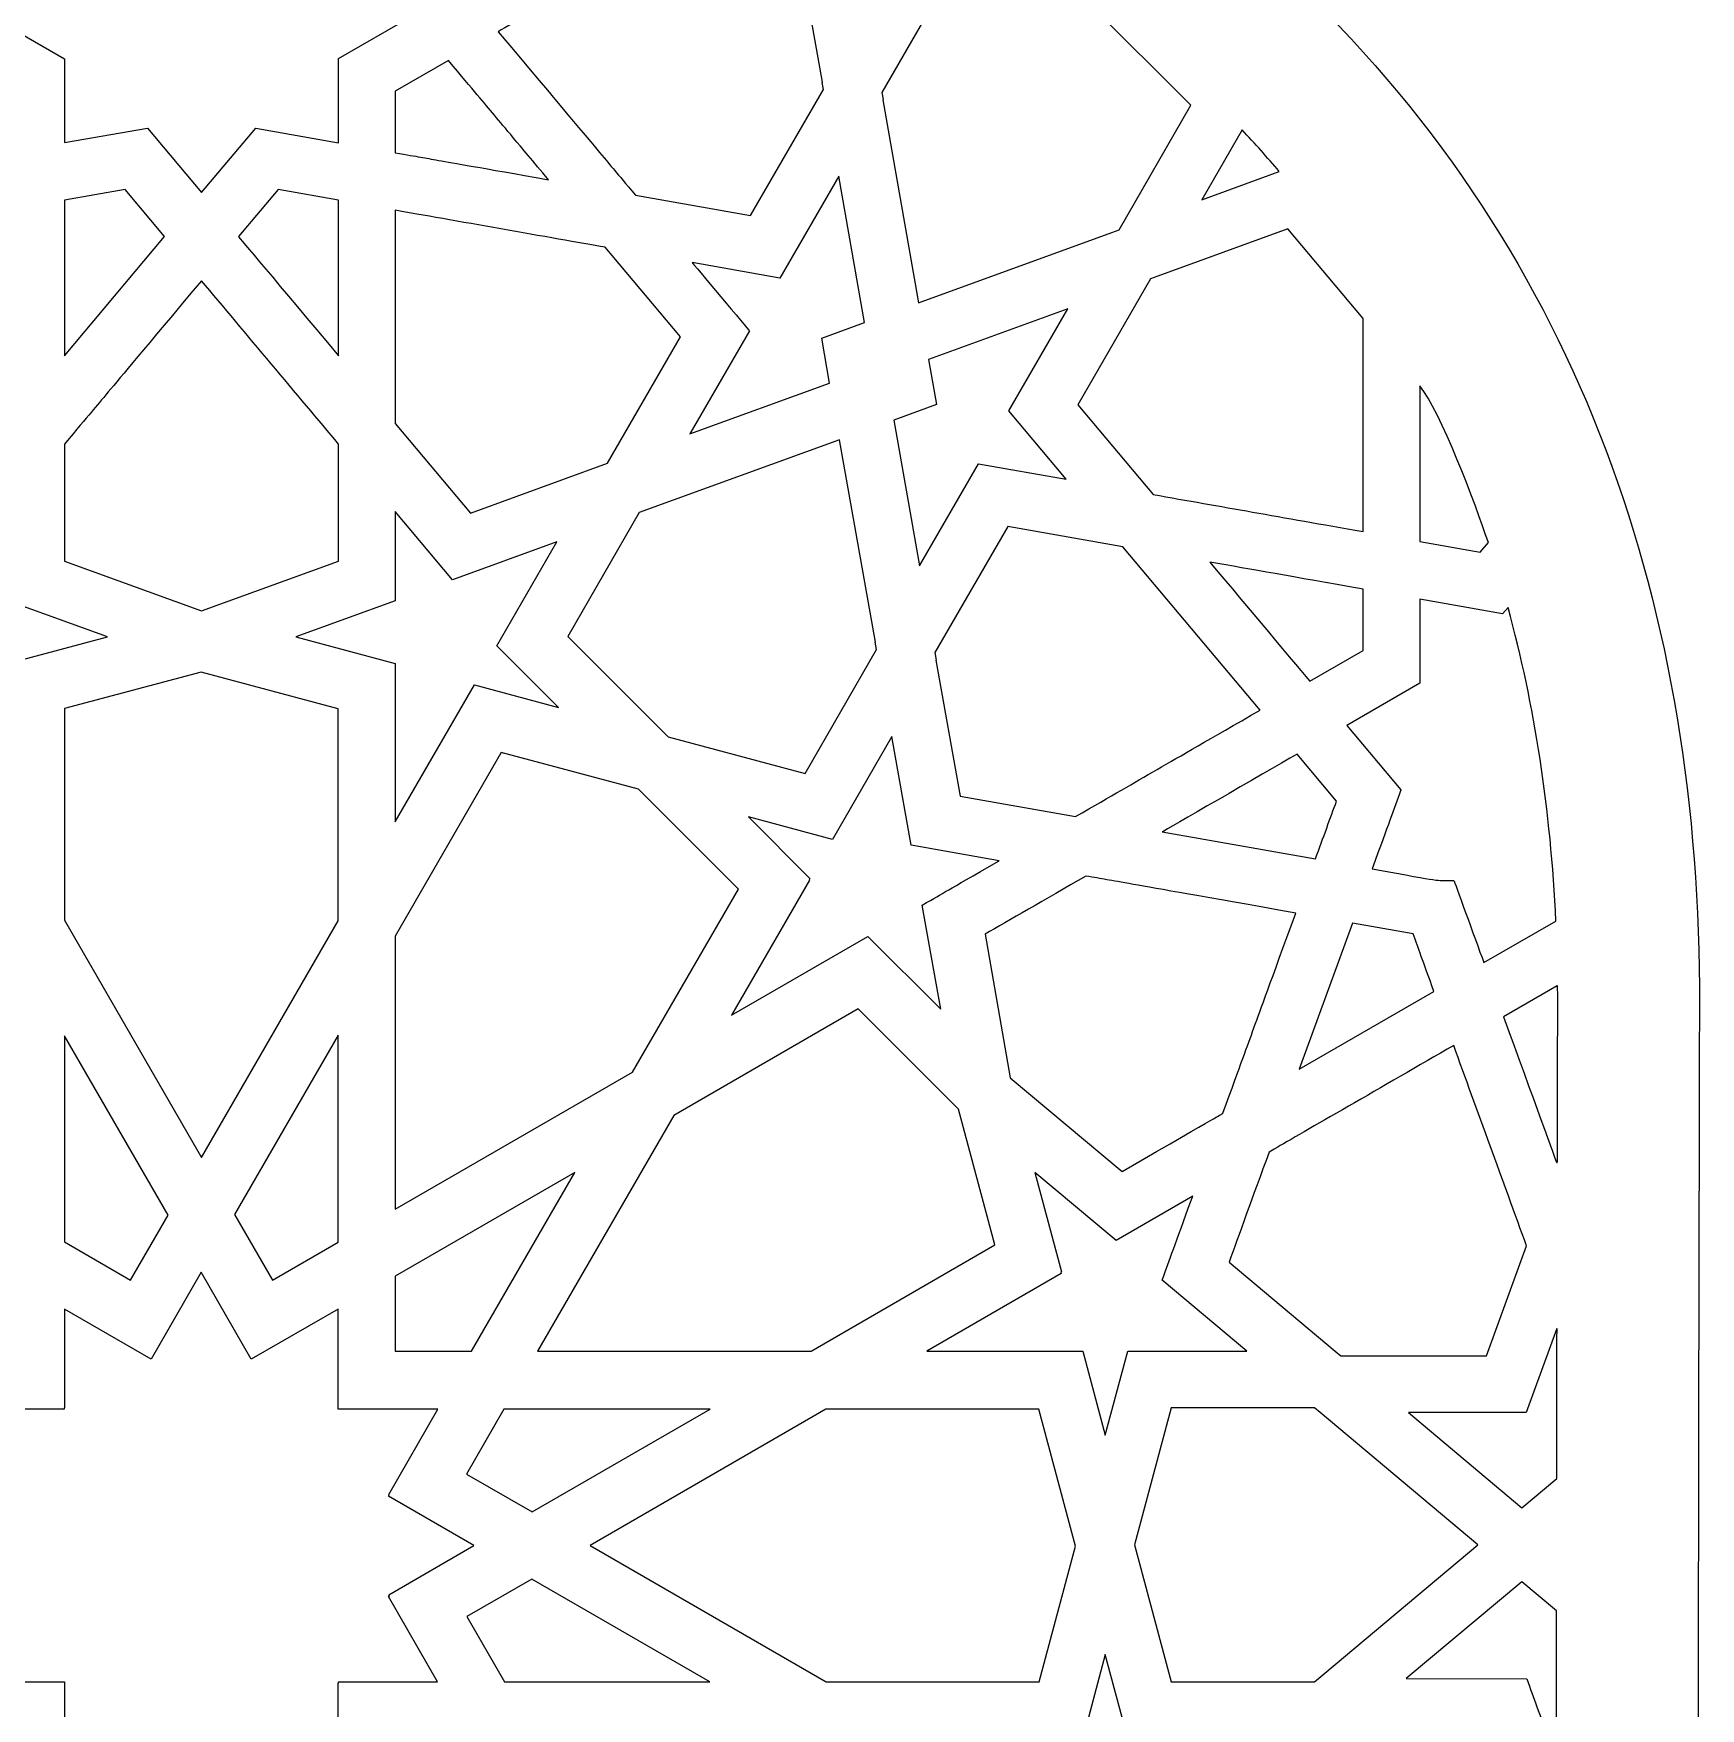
# Model space of a CAD drawing. Header units: millimetres. Extents: x -54 to 55, y -100 to 100.
# Drawn here: x -6 to 54.5, y 2.1 to 63 of the extents above; entities that cross this region are included whole.
import ezdxf

# ---------------------------------------------------------------- set-up
doc = ezdxf.new("R2010")
doc.units = ezdxf.units.MM
doc.header["$MEASUREMENT"] = 0
doc.layers.add('layer 1', color=7, linetype='Continuous')

msp = doc.modelspace()

# ---------------------------------------------------------------- linework, layer by layer
at = {"layer": 'layer 1', "color": 250}
for points, knots in [([(39.9831, 64.6702), (27.191, 76.9987), (13.4683, 88.3603), (0.1199, 100.1639), (0.1199, 100.1639), (-19.8368, 81.9923), (-25.8334, 78.3498), (-37.6556, 67.14), (-37.6556, 67.14), (-48.7211, 56.6473), (-54.3959, 43.5991), (-54.3272, 28.0159), (-54.3272, 28.0159), (-54.1452, -13.2052), (-54.2629, -52.2312), (-54.2629, -99.8361), (-54.2629, -99.8361), (-17.7913, -99.8361), (18.1751, -99.8361), (54.4463, -99.8361), (54.4463, -99.8361), (54.4463, -53.0892), (54.3733, -13.608), (54.484, 27.6902), (54.484, 27.6902), (54.5221, 42.0169), (50.2098, 54.8146), (39.9831, 64.6702)], [0, 0, 0, 0, 0.125, 0.125, 0.125, 0.125, 0.25, 0.25, 0.25, 0.25, 0.375, 0.375, 0.375, 0.375, 0.5, 0.5, 0.5, 0.5, 0.625, 0.625, 0.625, 0.625, 0.75, 0.75, 0.75, 0.75, 1, 1, 1, 1]), ([(0.055, 70.691), (0.055, 70.691), (2.7185, 72.2277), (2.7185, 72.2277), (2.7185, 72.2277), (3.956, 68.8224), (3.2272, 70.8226), (3.805, 69.2365), (3.805, 69.2365), (4.6175, 69.2365), (4.0298, 69.3085), (6.7772, 68.8245), (6.7772, 68.8245), (6.2117, 67.273), (5.9425, 66.5318), (5.7309, 65.9493), (5.7309, 65.9493), (5.7309, 65.9493), (7.6944, 63.6083), (7.6944, 63.6083), (7.6944, 63.6083), (7.6944, 63.6083), (7.6944, 63.608), (7.6944, 63.608), (7.6944, 63.608), (7.6944, 63.608), (5.0482, 62.0787), (5.0482, 62.0787), (5.0482, 62.0787), (5.0482, 61.7996), (5.0482, 59.5838), (5.0482, 59.019), (5.0482, 59.019), (5.0482, 59.019), (2.0376, 59.5524), (2.0376, 59.5524), (2.0376, 59.5524), (2.0376, 59.5524), (0.0688, 57.2079), (0.0688, 57.2079), (0.0688, 57.2079), (0.0688, 57.2079), (-1.8955, 59.5517), (-1.8955, 59.5517), (-1.8955, 59.5517), (-1.8955, 59.5517), (-4.9072, 59.0208), (-4.9072, 59.0208), (-4.9072, 59.0208), (-4.9072, 59.0208), (-4.9072, 62.0607), (-4.9072, 62.0607), (-4.9072, 62.0607), (-4.9072, 62.0607), (-7.5653, 63.596), (-7.5653, 63.596), (-7.5653, 63.596), (-7.1265, 64.1198), (-5.9944, 65.4703), (-5.5926, 65.9497), (-5.5926, 65.9497), (-5.5926, 65.9497), (-6.6372, 68.8238), (-6.6372, 68.8238), (-6.6372, 68.8238), (-5.1453, 69.0862), (-4.7107, 69.1632), (-3.6227, 69.3561), (-3.6227, 69.3561), (-3.6227, 69.3561), (-2.5834, 72.2143), (-2.5834, 72.2143), (-2.5834, 72.2143), (-1.0636, 71.3363), (-0.8922, 71.2378), (0.055, 70.691)], [0, 0, 0, 0, 0.05, 0.05, 0.05, 0.05, 0.1, 0.1, 0.1, 0.1, 0.15, 0.15, 0.15, 0.15, 0.2, 0.2, 0.2, 0.2, 0.25, 0.25, 0.25, 0.25, 0.3, 0.3, 0.3, 0.3, 0.35, 0.35, 0.35, 0.35, 0.4, 0.4, 0.4, 0.4, 0.45, 0.45, 0.45, 0.45, 0.5, 0.5, 0.5, 0.5, 0.55, 0.55, 0.55, 0.55, 0.6, 0.6, 0.6, 0.6, 0.65, 0.65, 0.65, 0.65, 0.7, 0.7, 0.7, 0.7, 0.75, 0.75, 0.75, 0.75, 0.8, 0.8, 0.8, 0.8, 0.85, 0.85, 0.85, 0.85, 0.9, 0.9, 0.9, 0.9, 1, 1, 1, 1]), ([(22.6592, 60.9526), (22.6592, 60.9526), (20.0166, 56.3792), (20.0166, 56.3792), (20.0166, 56.3792), (20.0166, 56.3792), (15.8291, 57.1161), (15.8291, 57.1161), (15.8291, 57.1161), (14.3496, 58.8793), (15.4982, 57.5106), (10.8493, 63.0513), (10.8493, 63.0513), (11.8974, 63.6563), (16.5047, 66.3148), (17.5542, 66.9223), (17.5542, 66.9223), (17.5542, 66.9223), (21.7463, 66.1832), (21.7463, 66.1832), (21.7463, 66.1832), (21.7463, 66.1832), (22.6233, 61.2175), (22.6233, 61.2175), (22.6233, 61.2175), (22.6233, 61.2175), (22.6152, 61.2031), (22.6152, 61.2031), (22.6152, 61.2031), (22.6152, 61.2031), (22.6592, 60.9526), (22.6592, 60.9526)], [0, 0, 0, 0, 0.1111111, 0.1111111, 0.1111111, 0.1111111, 0.2222222, 0.2222222, 0.2222222, 0.2222222, 0.3333333, 0.3333333, 0.3333333, 0.3333333, 0.4444444, 0.4444444, 0.4444444, 0.4444444, 0.5555556, 0.5555556, 0.5555556, 0.5555556, 0.6666667, 0.6666667, 0.6666667, 0.6666667, 0.7777778, 0.7777778, 0.7777778, 0.7777778, 1, 1, 1, 1]), ([(32.3525, 64.0242), (32.3525, 64.0242), (32.3673, 64.0204), (32.3673, 64.0204), (32.3673, 64.0204), (32.3673, 64.0204), (36.0112, 60.3776), (36.0112, 60.3776), (36.0112, 60.3776), (36.0112, 60.3776), (33.3996, 55.8539), (33.3996, 55.8539), (33.3996, 55.8539), (33.3996, 55.8539), (33.1424, 55.7604), (33.1424, 55.7604), (33.1424, 55.7604), (33.1424, 55.7604), (33.1371, 55.7512), (33.1371, 55.7512), (33.1371, 55.7512), (33.1371, 55.7512), (26.1172, 53.1954), (26.1172, 53.1954), (26.1172, 53.1954), (26.1172, 53.1954), (24.8168, 60.5716), (24.8168, 60.5716), (24.8168, 60.5716), (24.8168, 60.5716), (24.8257, 60.5864), (24.8257, 60.5864), (24.8257, 60.5864), (24.8257, 60.5864), (24.7812, 60.8372), (24.7812, 60.8372), (24.7812, 60.8372), (24.7812, 60.8372), (27.3896, 65.3553), (27.3896, 65.3553), (27.3896, 65.3553), (27.3896, 65.3553), (32.3522, 64.0249), (32.3522, 64.0249), (32.3522, 64.0249), (32.3522, 64.0249), (32.3525, 64.0242), (32.3525, 64.0242)], [0, 0, 0, 0, 0.0769231, 0.0769231, 0.0769231, 0.0769231, 0.1538462, 0.1538462, 0.1538462, 0.1538462, 0.2307692, 0.2307692, 0.2307692, 0.2307692, 0.3076923, 0.3076923, 0.3076923, 0.3076923, 0.3846154, 0.3846154, 0.3846154, 0.3846154, 0.4615385, 0.4615385, 0.4615385, 0.4615385, 0.5384615, 0.5384615, 0.5384615, 0.5384615, 0.6153846, 0.6153846, 0.6153846, 0.6153846, 0.6923077, 0.6923077, 0.6923077, 0.6923077, 0.7692308, 0.7692308, 0.7692308, 0.7692308, 0.8461538, 0.8461538, 0.8461538, 0.8461538, 1, 1, 1, 1]), ([(7.107, 58.6553), (7.107, 58.6553), (7.107, 60.8902), (7.107, 60.8902), (7.107, 60.8902), (7.107, 60.8902), (9.0385, 62.006), (9.0385, 62.006), (9.0385, 62.006), (10.9382, 59.7419), (10.3847, 60.4016), (12.6735, 57.6735), (12.6735, 57.6735), (7.6683, 58.5558), (8.8836, 58.3417), (7.107, 58.6553)], [0, 0, 0, 0, 0.2, 0.2, 0.2, 0.2, 0.4, 0.4, 0.4, 0.4, 0.6, 0.6, 0.6, 0.6, 1, 1, 1, 1]), ([(39.2218, 57.9709), (39.2218, 57.9709), (36.4088, 56.9479), (36.4088, 56.9479), (36.4088, 56.9479), (36.4088, 56.9479), (37.8717, 59.4819), (37.8717, 59.4819), (37.8717, 59.4819), (38.336, 58.988), (38.7851, 58.4839), (39.2218, 57.9709)], [0, 0, 0, 0, 0.25, 0.25, 0.25, 0.25, 0.5, 0.5, 0.5, 0.5, 1, 1, 1, 1]), ([(-1.2764, 55.6052), (-1.2764, 55.6052), (-4.9072, 51.2756), (-4.9072, 51.2756), (-4.9072, 51.2756), (-4.9072, 51.2756), (-4.9072, 56.9299), (-4.9072, 56.9299), (-4.9072, 56.9299), (-4.9072, 56.9299), (-2.7094, 57.3172), (-2.7094, 57.3172), (-2.7094, 57.3172), (-2.7094, 57.3172), (-1.2764, 55.6066), (-1.2764, 55.6066), (-1.2764, 55.6066), (-1.2764, 55.6066), (-1.2767, 55.6056), (-1.2767, 55.6056), (-1.2767, 55.6056), (-1.2767, 55.6056), (-1.2764, 55.6052), (-1.2764, 55.6052)], [0, 0, 0, 0, 0.1428571, 0.1428571, 0.1428571, 0.1428571, 0.2857143, 0.2857143, 0.2857143, 0.2857143, 0.4285714, 0.4285714, 0.4285714, 0.4285714, 0.5714286, 0.5714286, 0.5714286, 0.5714286, 0.7142857, 0.7142857, 0.7142857, 0.7142857, 1, 1, 1, 1]), ([(5.0482, 51.2734), (2.8448, 53.9016), (1.4125, 55.6063), (1.4125, 55.6063), (1.4125, 55.6063), (1.4125, 55.6063), (2.8494, 57.3172), (2.8494, 57.3172), (2.8494, 57.3172), (2.8494, 57.3172), (5.0482, 56.9274), (5.0482, 56.9274), (5.0482, 56.9274), (5.0482, 56.9274), (5.0482, 51.2734), (5.0482, 51.2734)], [0, 0, 0, 0, 0.2, 0.2, 0.2, 0.2, 0.4, 0.4, 0.4, 0.4, 0.6, 0.6, 0.6, 0.6, 1, 1, 1, 1]), ([(22.5982, 51.9151), (22.5982, 51.9151), (22.8857, 50.2871), (22.8857, 50.2871), (22.8857, 50.2871), (22.8857, 50.2871), (17.8117, 48.441), (17.8117, 48.441), (17.8117, 48.441), (17.8117, 48.441), (19.9693, 52.1818), (19.9693, 52.1818), (19.9693, 52.1818), (19.963, 52.1893), (17.8932, 54.6559), (17.8872, 54.6633), (17.8872, 54.6633), (17.8872, 54.6633), (21.0785, 54.102), (21.0785, 54.102), (21.0785, 54.102), (21.0785, 54.102), (23.2149, 57.7991), (23.2149, 57.7991), (23.2149, 57.7991), (23.2149, 57.7991), (24.1522, 52.4806), (24.1522, 52.4806), (24.1522, 52.4806), (24.1522, 52.4806), (22.5982, 51.9151), (22.5982, 51.9151)], [0, 0, 0, 0, 0.1111111, 0.1111111, 0.1111111, 0.1111111, 0.2222222, 0.2222222, 0.2222222, 0.2222222, 0.3333333, 0.3333333, 0.3333333, 0.3333333, 0.4444444, 0.4444444, 0.4444444, 0.4444444, 0.5555556, 0.5555556, 0.5555556, 0.5555556, 0.6666667, 0.6666667, 0.6666667, 0.6666667, 0.7777778, 0.7777778, 0.7777778, 0.7777778, 1, 1, 1, 1]), ([(14.7334, 55.2182), (14.7334, 55.2182), (17.4657, 51.9621), (17.4657, 51.9621), (17.4657, 51.9621), (17.4657, 51.9621), (14.8188, 47.3728), (14.8188, 47.3728), (14.8188, 47.3728), (14.8188, 47.3728), (9.839, 45.562), (9.839, 45.562), (9.839, 45.562), (9.839, 45.562), (7.107, 48.8178), (7.107, 48.8178), (7.107, 48.8178), (7.107, 49.789), (7.107, 55.5981), (7.107, 56.564), (7.107, 56.564), (8.9729, 56.2353), (12.9222, 55.5392), (14.7334, 55.2182)], [0, 0, 0, 0, 0.1428571, 0.1428571, 0.1428571, 0.1428571, 0.2857143, 0.2857143, 0.2857143, 0.2857143, 0.4285714, 0.4285714, 0.4285714, 0.4285714, 0.5714286, 0.5714286, 0.5714286, 0.5714286, 0.7142857, 0.7142857, 0.7142857, 0.7142857, 1, 1, 1, 1]), ([(42.2631, 52.6366), (42.2631, 51.6668), (42.2631, 45.8597), (42.2631, 44.8903), (42.2631, 44.8903), (39.219, 45.4272), (37.1538, 45.7902), (34.6368, 46.2361), (34.6368, 46.2361), (34.6368, 46.2361), (31.9045, 49.4923), (31.9045, 49.4923), (31.9045, 49.4923), (31.9045, 49.4923), (34.5461, 54.0731), (34.5461, 54.0731), (34.5461, 54.0731), (34.5461, 54.0731), (34.8029, 54.1666), (34.8029, 54.1666), (34.8029, 54.1666), (34.8029, 54.1666), (34.8079, 54.175), (34.8079, 54.175), (34.8079, 54.175), (34.8079, 54.175), (39.5312, 55.8924), (39.5312, 55.8924), (39.5312, 55.8924), (39.5312, 55.8924), (42.2631, 52.6366), (42.2631, 52.6366)], [0, 0, 0, 0, 0.1111111, 0.1111111, 0.1111111, 0.1111111, 0.2222222, 0.2222222, 0.2222222, 0.2222222, 0.3333333, 0.3333333, 0.3333333, 0.3333333, 0.4444444, 0.4444444, 0.4444444, 0.4444444, 0.5555556, 0.5555556, 0.5555556, 0.5555556, 0.6666667, 0.6666667, 0.6666667, 0.6666667, 0.7777778, 0.7777778, 0.7777778, 0.7777778, 1, 1, 1, 1]), ([(0.0688, 54.0046), (1.6259, 52.1508), (3.6114, 49.7822), (5.0482, 48.0688), (5.0482, 48.0688), (5.0482, 47.7203), (5.0482, 44.5929), (5.0482, 43.8178), (5.0482, 43.8178), (5.0482, 43.8178), (0.0705, 42.0053), (0.0705, 42.0053), (0.0705, 42.0053), (0.0705, 42.0053), (-4.9072, 43.8178), (-4.9072, 43.8178), (-4.9072, 43.8178), (-4.9072, 44.1904), (-4.9072, 47.2909), (-4.9072, 48.0713), (-4.9072, 48.0713), (-3.0523, 50.2832), (-4.1818, 48.9359), (0.0688, 54.0046)], [0, 0, 0, 0, 0.1428571, 0.1428571, 0.1428571, 0.1428571, 0.2857143, 0.2857143, 0.2857143, 0.2857143, 0.4285714, 0.4285714, 0.4285714, 0.4285714, 0.5714286, 0.5714286, 0.5714286, 0.5714286, 0.7142857, 0.7142857, 0.7142857, 0.7142857, 1, 1, 1, 1]), ([(26.4802, 51.1366), (26.4802, 51.1366), (31.538, 52.9777), (31.538, 52.9777), (31.538, 52.9777), (31.538, 52.9777), (29.4008, 49.2725), (29.4008, 49.2725), (29.4008, 49.2725), (29.4008, 49.2725), (31.4829, 46.791), (31.4829, 46.791), (31.4829, 46.791), (31.4829, 46.791), (28.2917, 47.3527), (28.2917, 47.3527), (28.2917, 47.3527), (28.2917, 47.3527), (26.1489, 43.6443), (26.1489, 43.6443), (26.1489, 43.6443), (26.1489, 43.6443), (25.2137, 48.943), (25.2137, 48.943), (25.2137, 48.943), (25.2137, 48.943), (26.7677, 49.5081), (26.7677, 49.5081), (26.7677, 49.5081), (26.7677, 49.5081), (26.4802, 51.1366), (26.4802, 51.1366)], [0, 0, 0, 0, 0.1111111, 0.1111111, 0.1111111, 0.1111111, 0.2222222, 0.2222222, 0.2222222, 0.2222222, 0.3333333, 0.3333333, 0.3333333, 0.3333333, 0.4444444, 0.4444444, 0.4444444, 0.4444444, 0.5555556, 0.5555556, 0.5555556, 0.5555556, 0.6666667, 0.6666667, 0.6666667, 0.6666667, 0.7777778, 0.7777778, 0.7777778, 0.7777778, 1, 1, 1, 1]), ([(46.8154, 44.4881), (46.8154, 44.4881), (46.5208, 44.1375), (46.5208, 44.1375), (46.5208, 44.1375), (46.5208, 44.1375), (44.3219, 44.5269), (44.3219, 44.5269), (44.3219, 44.5269), (44.3219, 44.5269), (44.3219, 50.1805), (44.3219, 50.1805), (44.3219, 50.1805), (45.0769, 49.2813), (46.3437, 45.8985), (46.8154, 44.4881)], [0, 0, 0, 0, 0.2, 0.2, 0.2, 0.2, 0.4, 0.4, 0.4, 0.4, 0.6, 0.6, 0.6, 0.6, 1, 1, 1, 1]), ([(24.5921, 40.5991), (24.5921, 40.5991), (21.9943, 36.0994), (21.9943, 36.0994), (21.9943, 36.0994), (21.9943, 36.0994), (17.0183, 37.4336), (17.0183, 37.4336), (17.0183, 37.4336), (17.0183, 37.4336), (17.018, 37.434), (17.018, 37.434), (17.018, 37.434), (17.018, 37.434), (17.0169, 37.4343), (17.0169, 37.4343), (17.0169, 37.4343), (17.0169, 37.4343), (13.3731, 41.0771), (13.3731, 41.0771), (13.3731, 41.0771), (13.3731, 41.0771), (15.9727, 45.581), (15.9727, 45.581), (15.9727, 45.581), (15.9727, 45.581), (23.2491, 48.2283), (23.2491, 48.2283), (23.2491, 48.2283), (23.2491, 48.2283), (24.547, 40.8725), (24.547, 40.8725), (24.547, 40.8725), (24.547, 40.8725), (24.5445, 40.8683), (24.5445, 40.8683), (24.5445, 40.8683), (24.5445, 40.8683), (24.5921, 40.5991), (24.5921, 40.5991)], [0, 0, 0, 0, 0.0909091, 0.0909091, 0.0909091, 0.0909091, 0.1818182, 0.1818182, 0.1818182, 0.1818182, 0.2727273, 0.2727273, 0.2727273, 0.2727273, 0.3636364, 0.3636364, 0.3636364, 0.3636364, 0.4545455, 0.4545455, 0.4545455, 0.4545455, 0.5454545, 0.5454545, 0.5454545, 0.5454545, 0.6363636, 0.6363636, 0.6363636, 0.6363636, 0.7272727, 0.7272727, 0.7272727, 0.7272727, 0.8181818, 0.8181818, 0.8181818, 0.8181818, 1, 1, 1, 1]), ([(-12.8559, 44.5185), (-12.8559, 44.5185), (-9.0498, 43.1345), (-9.0498, 43.1345), (-9.0498, 43.1345), (-9.0498, 43.1345), (-6.9663, 45.6174), (-6.9663, 45.6174), (-6.9663, 45.6174), (-6.9663, 45.2117), (-6.9663, 42.7824), (-6.9663, 42.3767), (-6.9663, 42.3767), (-6.9663, 42.3767), (-3.3504, 41.0598), (-3.3504, 41.0598), (-3.3504, 41.0598), (-3.3504, 41.0598), (-6.9681, 40.0911), (-6.9681, 40.0911), (-6.9681, 40.0911), (-6.9681, 40.0911), (-6.9681, 40.0361), (-6.9681, 40.0361), (-6.9681, 40.0361), (-6.9681, 40.0361), (-6.9818, 40.0322), (-6.9818, 40.0322), (-6.9818, 40.0322), (-6.9818, 40.0322), (-6.9818, 34.3666), (-6.9818, 34.3666), (-6.9818, 34.3666), (-6.9818, 34.3666), (-9.8422, 39.3213), (-9.8422, 39.3213), (-9.8422, 39.3213), (-9.8422, 39.3213), (-9.8429, 39.3213), (-9.8429, 39.3213), (-9.8429, 39.3213), (-9.8429, 39.3213), (-9.8429, 39.3213), (-9.8429, 39.3213), (-9.8429, 39.3213), (-9.8429, 39.3213), (-12.9233, 38.4951), (-12.9233, 38.4951), (-12.9233, 38.4951), (-12.9233, 38.4951), (-10.6758, 40.7423), (-10.6758, 40.7423), (-10.6758, 40.7423), (-10.6758, 40.7423), (-12.8559, 44.5185), (-12.8559, 44.5185)], [0, 0, 0, 0, 0.0666667, 0.0666667, 0.0666667, 0.0666667, 0.1333333, 0.1333333, 0.1333333, 0.1333333, 0.2, 0.2, 0.2, 0.2, 0.2666667, 0.2666667, 0.2666667, 0.2666667, 0.3333333, 0.3333333, 0.3333333, 0.3333333, 0.4, 0.4, 0.4, 0.4, 0.4666667, 0.4666667, 0.4666667, 0.4666667, 0.5333333, 0.5333333, 0.5333333, 0.5333333, 0.6, 0.6, 0.6, 0.6, 0.6666667, 0.6666667, 0.6666667, 0.6666667, 0.7333333, 0.7333333, 0.7333333, 0.7333333, 0.8, 0.8, 0.8, 0.8, 0.8666667, 0.8666667, 0.8666667, 0.8666667, 1, 1, 1, 1]), ([(9.1881, 43.1345), (9.1881, 43.1345), (12.9787, 44.5128), (12.9787, 44.5128), (12.9787, 44.5128), (12.9787, 44.5128), (10.7996, 40.7384), (10.7996, 40.7384), (10.7996, 40.7384), (10.7996, 40.7384), (13.0369, 38.5018), (13.0369, 38.5018), (13.0369, 38.5018), (13.0369, 38.5018), (9.9811, 39.3213), (9.9811, 39.3213), (9.9811, 39.3213), (9.9811, 39.3213), (9.9804, 39.3213), (9.9804, 39.3213), (9.9804, 39.3213), (9.9804, 39.3213), (7.106, 34.3426), (7.106, 34.3426), (7.106, 34.3426), (7.106, 34.3426), (7.106, 40.0911), (7.106, 40.0911), (7.106, 40.0911), (7.106, 40.0911), (3.49, 41.0595), (3.49, 41.0595), (3.49, 41.0595), (3.49, 41.0595), (7.107, 42.3767), (7.107, 42.3767), (7.107, 42.3767), (7.107, 42.78), (7.107, 45.2085), (7.107, 45.6145), (7.107, 45.6145), (7.107, 45.6145), (9.1881, 43.1345), (9.1881, 43.1345)], [0, 0, 0, 0, 0.0833333, 0.0833333, 0.0833333, 0.0833333, 0.1666667, 0.1666667, 0.1666667, 0.1666667, 0.25, 0.25, 0.25, 0.25, 0.3333333, 0.3333333, 0.3333333, 0.3333333, 0.4166667, 0.4166667, 0.4166667, 0.4166667, 0.5, 0.5, 0.5, 0.5, 0.5833333, 0.5833333, 0.5833333, 0.5833333, 0.6666667, 0.6666667, 0.6666667, 0.6666667, 0.75, 0.75, 0.75, 0.75, 0.8333333, 0.8333333, 0.8333333, 0.8333333, 1, 1, 1, 1]), ([(26.7049, 40.4915), (26.7049, 40.4915), (29.3539, 45.0751), (29.3539, 45.0751), (29.3539, 45.0751), (29.3539, 45.0751), (33.541, 44.3385), (33.541, 44.3385), (33.541, 44.3385), (33.541, 44.3385), (38.5208, 38.403), (38.5208, 38.403), (38.5208, 38.403), (34.7539, 36.2289), (34.5457, 36.1096), (31.8159, 34.5324), (31.8159, 34.5324), (31.8159, 34.5324), (27.6239, 35.2711), (27.6239, 35.2711), (27.6239, 35.2711), (27.6239, 35.2711), (26.7501, 40.2188), (26.7501, 40.2188), (26.7501, 40.2188), (26.7501, 40.2188), (26.7525, 40.2227), (26.7525, 40.2227), (26.7525, 40.2227), (26.7525, 40.2227), (26.7049, 40.4915), (26.7049, 40.4915)], [0, 0, 0, 0, 0.1111111, 0.1111111, 0.1111111, 0.1111111, 0.2222222, 0.2222222, 0.2222222, 0.2222222, 0.3333333, 0.3333333, 0.3333333, 0.3333333, 0.4444444, 0.4444444, 0.4444444, 0.4444444, 0.5555556, 0.5555556, 0.5555556, 0.5555556, 0.6666667, 0.6666667, 0.6666667, 0.6666667, 0.7777778, 0.7777778, 0.7777778, 0.7777778, 1, 1, 1, 1]), ([(40.3317, 39.4483), (39.6212, 40.295), (37.5299, 42.7881), (36.6966, 43.7808), (36.6966, 43.7808), (38.2573, 43.5056), (39.619, 43.2657), (42.2631, 42.7994), (42.2631, 42.7994), (42.2631, 42.7994), (42.2631, 40.5642), (42.2631, 40.5642), (42.2631, 40.5642), (42.2631, 40.5642), (40.3317, 39.4483), (40.3317, 39.4483)], [0, 0, 0, 0, 0.2, 0.2, 0.2, 0.2, 0.4, 0.4, 0.4, 0.4, 0.6, 0.6, 0.6, 0.6, 1, 1, 1, 1]), ([(49.2686, 30.7361), (49.2686, 30.7361), (46.6517, 29.2266), (46.6517, 29.2266), (46.6517, 29.2266), (46.3239, 30.1283), (45.5771, 32.1853), (45.5651, 32.2178), (45.5651, 32.2178), (44.7513, 32.2178), (45.34, 32.1458), (42.593, 32.6302), (42.593, 32.6302), (43.2167, 34.3408), (43.3483, 34.7038), (43.6393, 35.505), (43.6393, 35.505), (43.6393, 35.505), (41.6757, 37.8464), (41.6757, 37.8464), (41.6757, 37.8464), (41.6757, 37.8464), (41.6757, 37.8467), (41.6757, 37.8467), (41.6757, 37.8467), (41.6757, 37.8467), (44.3219, 39.376), (44.3219, 39.376), (44.3219, 39.376), (44.3219, 39.6547), (44.3219, 41.8709), (44.3219, 42.4357), (44.3219, 42.4357), (44.3219, 42.4357), (47.3322, 41.9023), (47.3322, 41.9023), (47.3322, 41.9023), (47.3322, 41.9023), (47.5294, 42.1368), (47.5294, 42.1368), (47.5294, 42.1368), (48.5016, 38.5861), (49.0834, 34.7726), (49.2686, 30.7361)], [0, 0, 0, 0, 0.0833333, 0.0833333, 0.0833333, 0.0833333, 0.1666667, 0.1666667, 0.1666667, 0.1666667, 0.25, 0.25, 0.25, 0.25, 0.3333333, 0.3333333, 0.3333333, 0.3333333, 0.4166667, 0.4166667, 0.4166667, 0.4166667, 0.5, 0.5, 0.5, 0.5, 0.5833333, 0.5833333, 0.5833333, 0.5833333, 0.6666667, 0.6666667, 0.6666667, 0.6666667, 0.75, 0.75, 0.75, 0.75, 0.8333333, 0.8333333, 0.8333333, 0.8333333, 1, 1, 1, 1]), ([(0.0691, 22.153), (0.0691, 22.153), (-4.9082, 30.7742), (-4.9082, 30.7742), (-4.9082, 30.7742), (-4.9082, 30.7742), (-4.9082, 38.456), (-4.9082, 38.456), (-4.9082, 38.456), (-4.9082, 38.456), (0.0547, 39.7852), (0.0547, 39.7852), (0.0547, 39.7852), (0.0547, 39.7852), (5.0327, 38.4521), (5.0327, 38.4521), (5.0327, 38.4521), (5.0327, 38.4521), (5.0327, 30.7502), (5.0327, 30.7502), (5.0327, 30.7502), (5.0327, 30.7502), (0.0691, 22.153), (0.0691, 22.153)], [0, 0, 0, 0, 0.1428571, 0.1428571, 0.1428571, 0.1428571, 0.2857143, 0.2857143, 0.2857143, 0.2857143, 0.4285714, 0.4285714, 0.4285714, 0.4285714, 0.5714286, 0.5714286, 0.5714286, 0.5714286, 0.7142857, 0.7142857, 0.7142857, 0.7142857, 1, 1, 1, 1]), ([(25.1492, 37.4456), (25.1492, 37.4456), (25.8469, 33.4938), (25.8469, 33.4938), (25.8469, 33.4938), (25.8469, 33.4938), (29.041, 32.9308), (29.041, 32.9308), (29.041, 32.9308), (26.9783, 31.7401), (27.1529, 31.8407), (26.253, 31.32), (26.253, 31.32), (26.253, 31.32), (26.9201, 27.5333), (26.9201, 27.5333), (26.9201, 27.5333), (26.9201, 27.5333), (24.2753, 30.1794), (24.2753, 30.1794), (24.2753, 30.1794), (24.2753, 30.1794), (24.275, 30.1791), (24.275, 30.1791), (24.275, 30.1791), (24.275, 30.1791), (24.2746, 30.1794), (24.2746, 30.1794), (24.2746, 30.1794), (24.2746, 30.1794), (19.3241, 27.3212), (19.3241, 27.3212), (19.3241, 27.3212), (19.3241, 27.3212), (22.1555, 32.2259), (22.1555, 32.2259), (22.1555, 32.2259), (22.1555, 32.2259), (22.1435, 32.2379), (22.1435, 32.2379), (22.1435, 32.2379), (22.1435, 32.2379), (22.1703, 32.2848), (22.1703, 32.2848), (22.1703, 32.2848), (22.1703, 32.2848), (19.933, 34.5207), (19.933, 34.5207), (19.933, 34.5207), (19.933, 34.5207), (22.9873, 33.7019), (22.9873, 33.7019), (22.9873, 33.7019), (22.9873, 33.7019), (25.1492, 37.4456), (25.1492, 37.4456)], [0, 0, 0, 0, 0.0666667, 0.0666667, 0.0666667, 0.0666667, 0.1333333, 0.1333333, 0.1333333, 0.1333333, 0.2, 0.2, 0.2, 0.2, 0.2666667, 0.2666667, 0.2666667, 0.2666667, 0.3333333, 0.3333333, 0.3333333, 0.3333333, 0.4, 0.4, 0.4, 0.4, 0.4666667, 0.4666667, 0.4666667, 0.4666667, 0.5333333, 0.5333333, 0.5333333, 0.5333333, 0.6, 0.6, 0.6, 0.6, 0.6666667, 0.6666667, 0.6666667, 0.6666667, 0.7333333, 0.7333333, 0.7333333, 0.7333333, 0.8, 0.8, 0.8, 0.8, 0.8666667, 0.8666667, 0.8666667, 0.8666667, 1, 1, 1, 1]), ([(15.7282, 25.2455), (15.7282, 25.2455), (7.106, 20.2678), (7.106, 20.2678), (7.106, 20.2678), (7.106, 20.2678), (7.106, 30.1893), (7.106, 30.1893), (7.106, 30.1893), (7.106, 30.1893), (10.9597, 36.8642), (10.9597, 36.8642), (10.9597, 36.8642), (10.9597, 36.8642), (15.9374, 35.5293), (15.9374, 35.5293), (15.9374, 35.5293), (15.9374, 35.5293), (19.5696, 31.8992), (19.5696, 31.8992), (19.5696, 31.8992), (19.5696, 31.8992), (15.7282, 25.2455), (15.7282, 25.2455)], [0, 0, 0, 0, 0.1428571, 0.1428571, 0.1428571, 0.1428571, 0.2857143, 0.2857143, 0.2857143, 0.2857143, 0.4285714, 0.4285714, 0.4285714, 0.4285714, 0.5714286, 0.5714286, 0.5714286, 0.5714286, 0.7142857, 0.7142857, 0.7142857, 0.7142857, 1, 1, 1, 1]), ([(40.5338, 32.9932), (40.5338, 32.9932), (34.9691, 33.9757), (34.9691, 33.9757), (34.9691, 33.9757), (35.0668, 34.0321), (38.6408, 36.0948), (39.8649, 36.8011), (39.8649, 36.8011), (39.8649, 36.8011), (41.2983, 35.0922), (41.2983, 35.0922), (41.2983, 35.0922), (41.0813, 34.496), (40.822, 33.7838), (40.5338, 32.9932)], [0, 0, 0, 0, 0.2, 0.2, 0.2, 0.2, 0.4, 0.4, 0.4, 0.4, 0.6, 0.6, 0.6, 0.6, 1, 1, 1, 1]), ([(33.5086, 21.638), (33.5086, 21.638), (29.4499, 25.0419), (29.4499, 25.0419), (29.4499, 25.0419), (29.4499, 25.0419), (28.5309, 30.2585), (28.5309, 30.2585), (28.5309, 30.2585), (29.3775, 30.7478), (30.6839, 31.5017), (32.1966, 32.3741), (32.1966, 32.3741), (33.4267, 32.1571), (33.0196, 32.2287), (39.8173, 31.0289), (39.8173, 31.0289), (39.8173, 31.0289), (39.8173, 31.0286), (39.8173, 31.0286), (39.8173, 31.0286), (39.8173, 31.0286), (39.818, 31.0282), (39.818, 31.0282), (39.818, 31.0282), (37.9437, 25.8756), (38.529, 27.4842), (37.1708, 23.7522), (37.1708, 23.7522), (36.9492, 23.6231), (37.3567, 23.8587), (33.5086, 21.638)], [0, 0, 0, 0, 0.1111111, 0.1111111, 0.1111111, 0.1111111, 0.2222222, 0.2222222, 0.2222222, 0.2222222, 0.3333333, 0.3333333, 0.3333333, 0.3333333, 0.4444444, 0.4444444, 0.4444444, 0.4444444, 0.5555556, 0.5555556, 0.5555556, 0.5555556, 0.6666667, 0.6666667, 0.6666667, 0.6666667, 0.7777778, 0.7777778, 0.7777778, 0.7777778, 1, 1, 1, 1]), ([(41.8775, 30.6656), (41.8775, 30.6656), (44.0792, 30.2775), (44.0792, 30.2775), (44.0792, 30.2775), (44.2796, 29.724), (44.4235, 29.3303), (44.8402, 28.1817), (44.8402, 28.1817), (44.8402, 28.1817), (44.8402, 28.1813), (44.8402, 28.1813), (44.8402, 28.1813), (44.8402, 28.1813), (39.9457, 25.3556), (39.9457, 25.3556), (39.9457, 25.3556), (39.9457, 25.3556), (41.8775, 30.6656), (41.8775, 30.6656)], [0, 0, 0, 0, 0.1666667, 0.1666667, 0.1666667, 0.1666667, 0.3333333, 0.3333333, 0.3333333, 0.3333333, 0.5, 0.5, 0.5, 0.5, 0.6666667, 0.6666667, 0.6666667, 0.6666667, 1, 1, 1, 1]), ([(49.3222, 22.0098), (49.3222, 22.0098), (49.3, 21.9481), (49.3, 21.9481), (49.3, 21.9481), (49.2982, 21.953), (48.4163, 24.3773), (47.3664, 27.2616), (47.3664, 27.2616), (47.3664, 27.2616), (49.3151, 28.3863), (49.3151, 28.3863), (49.3151, 28.3863), (49.3204, 28.3831), (49.3264, 28.3796), (49.3317, 28.3768), (49.3317, 28.3768), (49.3395, 27.3932), (49.3384, 29.1007), (49.3222, 22.0098)], [0, 0, 0, 0, 0.1666667, 0.1666667, 0.1666667, 0.1666667, 0.3333333, 0.3333333, 0.3333333, 0.3333333, 0.5, 0.5, 0.5, 0.5, 0.6666667, 0.6666667, 0.6666667, 0.6666667, 1, 1, 1, 1]), ([(22.213, 15.1155), (22.213, 15.1155), (12.2777, 15.1155), (12.2777, 15.1155), (12.2777, 15.1155), (12.2777, 15.1155), (17.2215, 23.6792), (17.2215, 23.6792), (17.2215, 23.6792), (17.2215, 23.6792), (23.9215, 27.547), (23.9215, 27.547), (23.9215, 27.547), (23.9215, 27.547), (27.5643, 23.9025), (27.5643, 23.9025), (27.5643, 23.9025), (27.5643, 23.9025), (28.8875, 18.9685), (28.8875, 18.9685), (28.8875, 18.9685), (28.8875, 18.9685), (22.213, 15.1155), (22.213, 15.1155)], [0, 0, 0, 0, 0.1428571, 0.1428571, 0.1428571, 0.1428571, 0.2857143, 0.2857143, 0.2857143, 0.2857143, 0.4285714, 0.4285714, 0.4285714, 0.4285714, 0.5714286, 0.5714286, 0.5714286, 0.5714286, 0.7142857, 0.7142857, 0.7142857, 0.7142857, 1, 1, 1, 1]), ([(-1.1441, 20.0515), (-1.1441, 20.0515), (-2.5058, 17.6929), (-2.5058, 17.6929), (-2.5058, 17.6929), (-2.5058, 17.6929), (-4.9082, 19.0789), (-4.9082, 19.0789), (-4.9082, 19.0789), (-4.9082, 19.0789), (-4.9082, 26.5716), (-4.9082, 26.5716), (-4.9082, 26.5716), (-4.9082, 26.5716), (-1.1441, 20.0515), (-1.1441, 20.0515)], [0, 0, 0, 0, 0.2, 0.2, 0.2, 0.2, 0.4, 0.4, 0.4, 0.4, 0.6, 0.6, 0.6, 0.6, 1, 1, 1, 1]), ([(5.0327, 26.5973), (5.0327, 26.5973), (5.0327, 19.0708), (5.0327, 19.0708), (5.0327, 19.0708), (5.0327, 19.0708), (2.6444, 17.6929), (2.6444, 17.6929), (2.6444, 17.6929), (2.6444, 17.6929), (1.2679, 20.0762), (1.2679, 20.0762), (1.2679, 20.0762), (1.2679, 20.0762), (5.0327, 26.5973), (5.0327, 26.5973)], [0, 0, 0, 0, 0.2, 0.2, 0.2, 0.2, 0.4, 0.4, 0.4, 0.4, 0.6, 0.6, 0.6, 0.6, 1, 1, 1, 1]), ([(41.2482, 15.1155), (41.2482, 15.1155), (41.245, 15.1155), (41.245, 15.1155), (41.245, 15.1155), (41.245, 15.1155), (37.3944, 18.3469), (37.3944, 18.3469), (37.3944, 18.3469), (37.7296, 19.2698), (38.2485, 20.694), (38.8507, 22.345), (38.8507, 22.345), (38.8507, 22.345), (39.0408, 22.4554), (39.0408, 22.4554), (39.0408, 22.4554), (39.0408, 22.4554), (39.0408, 22.4557), (39.0408, 22.4557), (39.0408, 22.4557), (40.0445, 23.035), (43.0438, 24.7664), (45.5556, 26.2163), (45.5556, 26.2163), (46.4001, 23.8965), (47.3646, 21.2461), (48.2042, 18.9371), (48.2042, 18.9371), (48.2042, 18.9371), (48.2039, 18.9368), (48.2039, 18.9368), (48.2039, 18.9368), (48.2039, 18.9368), (46.7511, 14.9423), (46.7511, 14.9423), (46.7511, 14.9423), (46.7511, 14.9423), (41.4567, 14.9405), (41.4567, 14.9405), (41.4567, 14.9405), (41.4567, 14.9405), (41.2482, 15.1155), (41.2482, 15.1155)], [0, 0, 0, 0, 0.0833333, 0.0833333, 0.0833333, 0.0833333, 0.1666667, 0.1666667, 0.1666667, 0.1666667, 0.25, 0.25, 0.25, 0.25, 0.3333333, 0.3333333, 0.3333333, 0.3333333, 0.4166667, 0.4166667, 0.4166667, 0.4166667, 0.5, 0.5, 0.5, 0.5, 0.5833333, 0.5833333, 0.5833333, 0.5833333, 0.6666667, 0.6666667, 0.6666667, 0.6666667, 0.75, 0.75, 0.75, 0.75, 0.8333333, 0.8333333, 0.8333333, 0.8333333, 1, 1, 1, 1]), ([(9.8802, 15.1155), (9.6396, 15.1155), (7.6129, 15.1155), (7.106, 15.1155), (7.106, 15.1155), (7.106, 15.1155), (7.106, 17.8396), (7.106, 17.8396), (7.106, 17.8396), (7.106, 17.8396), (13.6257, 21.6031), (13.6257, 21.6031), (13.6257, 21.6031), (13.6257, 21.6031), (9.8802, 15.1155), (9.8802, 15.1155)], [0, 0, 0, 0, 0.2, 0.2, 0.2, 0.2, 0.4, 0.4, 0.4, 0.4, 0.6, 0.6, 0.6, 0.6, 1, 1, 1, 1]), ([(32.9, 12.0601), (32.9, 12.0601), (32.0819, 15.1155), (32.0819, 15.1155), (32.0819, 15.1155), (31.3736, 15.1155), (27.1282, 15.1155), (26.4192, 15.1155), (26.4192, 15.1155), (26.4192, 15.1155), (31.2977, 17.9317), (31.2977, 17.9317), (31.2977, 17.9317), (31.2977, 17.9317), (31.2857, 17.9755), (31.2857, 17.9755), (31.2857, 17.9755), (31.2857, 17.9755), (31.3122, 17.9906), (31.3122, 17.9906), (31.3122, 17.9906), (31.3122, 17.9906), (30.3424, 21.6059), (30.3424, 21.6059), (30.3424, 21.6059), (30.3424, 21.6059), (33.2895, 19.1347), (33.2895, 19.1347), (33.2895, 19.1347), (33.2895, 19.1347), (36.0747, 20.7416), (36.0747, 20.7416), (36.0747, 20.7416), (35.379, 18.8316), (35.2735, 18.5378), (34.9687, 17.6946), (34.9687, 17.6946), (34.9687, 17.6946), (38.0421, 15.1155), (38.0421, 15.1155), (38.0421, 15.1155), (38.0421, 15.1155), (33.7181, 15.1155), (33.7181, 15.1155), (33.7181, 15.1155), (33.7181, 15.1155), (32.9, 12.0601), (32.9, 12.0601)], [0, 0, 0, 0, 0.0769231, 0.0769231, 0.0769231, 0.0769231, 0.1538462, 0.1538462, 0.1538462, 0.1538462, 0.2307692, 0.2307692, 0.2307692, 0.2307692, 0.3076923, 0.3076923, 0.3076923, 0.3076923, 0.3846154, 0.3846154, 0.3846154, 0.3846154, 0.4615385, 0.4615385, 0.4615385, 0.4615385, 0.5384615, 0.5384615, 0.5384615, 0.5384615, 0.6153846, 0.6153846, 0.6153846, 0.6153846, 0.6923077, 0.6923077, 0.6923077, 0.6923077, 0.7692308, 0.7692308, 0.7692308, 0.7692308, 0.8461538, 0.8461538, 0.8461538, 0.8461538, 1, 1, 1, 1]), ([(-1.7664, 14.8216), (-1.7664, 14.8216), (0.0547, 17.9755), (0.0547, 17.9755), (0.0547, 17.9755), (0.0547, 17.9755), (1.8761, 14.8216), (1.8761, 14.8216), (1.8761, 14.8216), (1.8761, 14.8216), (5.0327, 16.6427), (5.0327, 16.6427), (5.0327, 16.6427), (5.0327, 16.6427), (5.0327, 12.9974), (5.0327, 12.9974), (5.0327, 12.9974), (5.0327, 12.9974), (8.6579, 12.9974), (8.6579, 12.9974), (8.6579, 12.9974), (8.6579, 12.9974), (6.8703, 9.8997), (6.8703, 9.8997), (6.8703, 9.8997), (6.8703, 9.8997), (6.8855, 9.8912), (6.8855, 9.8912), (6.8855, 9.8912), (6.8855, 9.8912), (6.8566, 9.8407), (6.8566, 9.8407), (6.8566, 9.8407), (6.8566, 9.8407), (9.966, 8.0451), (9.966, 8.0451), (9.966, 8.0451), (9.966, 8.0451), (6.8703, 6.2576), (6.8703, 6.2576), (6.8703, 6.2576), (6.8703, 6.2576), (6.8926, 6.2195), (6.8926, 6.2195), (6.8926, 6.2195), (6.8926, 6.2195), (6.8566, 6.1987), (6.8566, 6.1987), (6.8566, 6.1987), (6.8566, 6.1987), (8.6437, 3.1009), (8.6437, 3.1009), (8.6437, 3.1009), (8.1925, 3.1009), (5.4938, 3.1009), (5.0465, 3.1009), (5.0465, 3.1009), (5.0465, 3.1009), (5.0465, 3.042), (5.0465, 3.042), (5.0465, 3.042), (5.0465, 3.042), (5.0327, 3.042), (5.0327, 3.042), (5.0327, 3.042), (5.0327, 3.042), (5.0327, -0.5355), (5.0327, -0.5355), (5.0327, -0.5355), (5.0327, -0.5355), (1.8905, 1.2771), (1.8905, 1.2771), (1.8905, 1.2771), (1.8905, 1.2771), (1.8905, 1.2767), (1.8905, 1.2767), (1.8905, 1.2767), (1.8905, 1.2767), (1.8898, 1.2771), (1.8898, 1.2771), (1.8898, 1.2771), (1.8898, 1.2771), (0.0691, -1.8761), (0.0691, -1.8761), (0.0691, -1.8761), (0.0691, -1.8761), (-1.7516, 1.2771), (-1.7516, 1.2771), (-1.7516, 1.2771), (-1.7516, 1.2771), (-1.7523, 1.2767), (-1.7523, 1.2767), (-1.7523, 1.2767), (-1.7523, 1.2767), (-1.7523, 1.2771), (-1.7523, 1.2771), (-1.7523, 1.2771), (-1.7523, 1.2771), (-4.9082, -0.5436), (-4.9082, -0.5436), (-4.9082, -0.5436), (-4.9082, -0.5436), (-4.9082, 3.1009), (-4.9082, 3.1009), (-4.9082, 3.1009), (-5.364, 3.1009), (-8.0857, 3.1009), (-8.5341, 3.1009), (-8.5341, 3.1009), (-8.5341, 3.1009), (-6.7469, 6.1987), (-6.7469, 6.1987), (-6.7469, 6.1987), (-6.7469, 6.1987), (-6.7614, 6.2071), (-6.7614, 6.2071), (-6.7614, 6.2071), (-6.7614, 6.2071), (-6.7321, 6.2576), (-6.7321, 6.2576), (-6.7321, 6.2576), (-6.7321, 6.2576), (-9.8422, 8.0536), (-9.8422, 8.0536), (-9.8422, 8.0536), (-9.8422, 8.0536), (-6.7469, 9.8407), (-6.7469, 9.8407), (-6.7469, 9.8407), (-6.7469, 9.8407), (-6.7688, 9.8785), (-6.7688, 9.8785), (-6.7688, 9.8785), (-6.7688, 9.8785), (-6.7321, 9.8997), (-6.7321, 9.8997), (-6.7321, 9.8997), (-6.7321, 9.8997), (-8.5196, 12.9974), (-8.5196, 12.9974), (-8.5196, 12.9974), (-8.5196, 12.9974), (-4.9227, 12.9974), (-4.9227, 12.9974), (-4.9227, 12.9974), (-4.9227, 12.9974), (-4.9227, 13.0563), (-4.9227, 13.0563), (-4.9227, 13.0563), (-4.9174, 13.0563), (-4.9139, 13.0563), (-4.9082, 13.0563), (-4.9082, 13.0563), (-4.9082, 13.0563), (-4.9082, 16.6342), (-4.9082, 16.6342), (-4.9082, 16.6342), (-4.9082, 16.6342), (-1.7664, 14.8216), (-1.7664, 14.8216)], [0, 0, 0, 0, 0.0243902, 0.0243902, 0.0243902, 0.0243902, 0.0487805, 0.0487805, 0.0487805, 0.0487805, 0.0731707, 0.0731707, 0.0731707, 0.0731707, 0.097561, 0.097561, 0.097561, 0.097561, 0.1219512, 0.1219512, 0.1219512, 0.1219512, 0.1463415, 0.1463415, 0.1463415, 0.1463415, 0.1707317, 0.1707317, 0.1707317, 0.1707317, 0.195122, 0.195122, 0.195122, 0.195122, 0.2195122, 0.2195122, 0.2195122, 0.2195122, 0.2439024, 0.2439024, 0.2439024, 0.2439024, 0.2682927, 0.2682927, 0.2682927, 0.2682927, 0.2926829, 0.2926829, 0.2926829, 0.2926829, 0.3170732, 0.3170732, 0.3170732, 0.3170732, 0.3414634, 0.3414634, 0.3414634, 0.3414634, 0.3658537, 0.3658537, 0.3658537, 0.3658537, 0.3902439, 0.3902439, 0.3902439, 0.3902439, 0.4146341, 0.4146341, 0.4146341, 0.4146341, 0.4390244, 0.4390244, 0.4390244, 0.4390244, 0.4634146, 0.4634146, 0.4634146, 0.4634146, 0.4878049, 0.4878049, 0.4878049, 0.4878049, 0.5121951, 0.5121951, 0.5121951, 0.5121951, 0.5365854, 0.5365854, 0.5365854, 0.5365854, 0.5609756, 0.5609756, 0.5609756, 0.5609756, 0.5853659, 0.5853659, 0.5853659, 0.5853659, 0.6097561, 0.6097561, 0.6097561, 0.6097561, 0.6341463, 0.6341463, 0.6341463, 0.6341463, 0.6585366, 0.6585366, 0.6585366, 0.6585366, 0.6829268, 0.6829268, 0.6829268, 0.6829268, 0.7073171, 0.7073171, 0.7073171, 0.7073171, 0.7317073, 0.7317073, 0.7317073, 0.7317073, 0.7560976, 0.7560976, 0.7560976, 0.7560976, 0.7804878, 0.7804878, 0.7804878, 0.7804878, 0.804878, 0.804878, 0.804878, 0.804878, 0.8292683, 0.8292683, 0.8292683, 0.8292683, 0.8536585, 0.8536585, 0.8536585, 0.8536585, 0.8780488, 0.8780488, 0.8780488, 0.8780488, 0.902439, 0.902439, 0.902439, 0.902439, 0.9268293, 0.9268293, 0.9268293, 0.9268293, 0.9512195, 0.9512195, 0.9512195, 0.9512195, 1, 1, 1, 1]), ([(49.3003, 10.4832), (49.3003, 10.4832), (49.2975, 10.4856), (49.2975, 10.4856), (49.2975, 10.4856), (49.2975, 10.4856), (48.0307, 9.4227), (48.0307, 9.4227), (48.0307, 9.4227), (48.0307, 9.4227), (43.9088, 12.882), (43.9088, 12.882), (43.9088, 12.882), (43.9088, 12.882), (48.1933, 12.8838), (48.1933, 12.8838), (48.1933, 12.8838), (48.1933, 12.8838), (49.301, 15.9286), (49.301, 15.9286), (49.301, 15.9286), (49.3038, 15.9205), (49.307, 15.9121), (49.3098, 15.9043), (49.3098, 15.9043), (49.3063, 14.0981), (49.3031, 12.2911), (49.3003, 10.4832)], [0, 0, 0, 0, 0.125, 0.125, 0.125, 0.125, 0.25, 0.25, 0.25, 0.25, 0.375, 0.375, 0.375, 0.375, 0.5, 0.5, 0.5, 0.5, 0.625, 0.625, 0.625, 0.625, 0.75, 0.75, 0.75, 0.75, 1, 1, 1, 1]), ([(9.6978, 10.6454), (9.6978, 10.6454), (11.055, 12.9974), (11.055, 12.9974), (11.055, 12.9974), (11.055, 12.9974), (18.5444, 12.9974), (18.5444, 12.9974), (18.5444, 12.9974), (18.5444, 12.9974), (12.0837, 9.2678), (12.0837, 9.2678), (12.0837, 9.2678), (12.0837, 9.2678), (9.6978, 10.6454), (9.6978, 10.6454)], [0, 0, 0, 0, 0.2, 0.2, 0.2, 0.2, 0.4, 0.4, 0.4, 0.4, 0.6, 0.6, 0.6, 0.6, 1, 1, 1, 1]), ([(14.1869, 8.0536), (14.1869, 8.0536), (22.751, 12.9974), (22.751, 12.9974), (22.751, 12.9974), (22.751, 12.9974), (30.487, 12.9974), (30.487, 12.9974), (30.487, 12.9974), (30.487, 12.9974), (31.8191, 8.0232), (31.8191, 8.0232), (31.8191, 8.0232), (31.8191, 8.0232), (30.5011, 3.1009), (30.5011, 3.1009), (30.5011, 3.1009), (30.5011, 3.1009), (22.7651, 3.1009), (22.7651, 3.1009), (22.7651, 3.1009), (22.7651, 3.1009), (14.1869, 8.0536), (14.1869, 8.0536)], [0, 0, 0, 0, 0.1428571, 0.1428571, 0.1428571, 0.1428571, 0.2857143, 0.2857143, 0.2857143, 0.2857143, 0.4285714, 0.4285714, 0.4285714, 0.4285714, 0.5714286, 0.5714286, 0.5714286, 0.5714286, 0.7142857, 0.7142857, 0.7142857, 0.7142857, 1, 1, 1, 1]), ([(40.4985, 3.1009), (40.4985, 3.1009), (35.2986, 3.1009), (35.2986, 3.1009), (35.2986, 3.1009), (35.2986, 3.1009), (33.9658, 8.0772), (33.9658, 8.0772), (33.9658, 8.0772), (33.9658, 8.0772), (33.9665, 8.0786), (33.9665, 8.0786), (33.9665, 8.0786), (33.9665, 8.0786), (33.9658, 8.08), (33.9658, 8.08), (33.9658, 8.08), (33.9658, 8.08), (35.2986, 13.0563), (35.2986, 13.0563), (35.2986, 13.0563), (35.2986, 13.0563), (40.4953, 13.0563), (40.4953, 13.0563), (40.4953, 13.0563), (40.4953, 13.0563), (40.7045, 12.881), (40.7045, 12.881), (40.7045, 12.881), (40.7045, 12.881), (40.7074, 12.881), (40.7074, 12.881), (40.7074, 12.881), (40.7074, 12.881), (46.4294, 8.0786), (46.4294, 8.0786), (46.4294, 8.0786), (46.4294, 8.0786), (40.4985, 3.1009), (40.4985, 3.1009)], [0, 0, 0, 0, 0.0909091, 0.0909091, 0.0909091, 0.0909091, 0.1818182, 0.1818182, 0.1818182, 0.1818182, 0.2727273, 0.2727273, 0.2727273, 0.2727273, 0.3636364, 0.3636364, 0.3636364, 0.3636364, 0.4545455, 0.4545455, 0.4545455, 0.4545455, 0.5454545, 0.5454545, 0.5454545, 0.5454545, 0.6363636, 0.6363636, 0.6363636, 0.6363636, 0.7272727, 0.7272727, 0.7272727, 0.7272727, 0.8181818, 0.8181818, 0.8181818, 0.8181818, 1, 1, 1, 1]), ([(9.7052, 5.4656), (9.7052, 5.4656), (12.0692, 6.8308), (12.0692, 6.8308), (12.0692, 6.8308), (12.0692, 6.8308), (18.53, 3.1009), (18.53, 3.1009), (18.53, 3.1009), (18.53, 3.1009), (11.0698, 3.1009), (11.0698, 3.1009), (11.0698, 3.1009), (11.0698, 3.1009), (9.7052, 5.4656), (9.7052, 5.4656)], [0, 0, 0, 0, 0.2, 0.2, 0.2, 0.2, 0.4, 0.4, 0.4, 0.4, 0.6, 0.6, 0.6, 0.6, 1, 1, 1, 1]), ([(49.2873, 0.2431), (48.5994, 2.1308), (48.484, 2.4501), (48.2085, 3.2103), (48.2085, 3.2103), (48.2085, 3.2103), (43.834, 3.2124), (43.834, 3.2124), (43.834, 3.2124), (43.834, 3.2124), (48.0307, 6.7345), (48.0307, 6.7345), (48.0307, 6.7345), (48.0307, 6.7345), (49.2936, 5.6748), (49.2936, 5.6748), (49.2936, 5.6748), (49.2911, 3.8647), (49.289, 2.0539), (49.2873, 0.2431)], [0, 0, 0, 0, 0.1666667, 0.1666667, 0.1666667, 0.1666667, 0.3333333, 0.3333333, 0.3333333, 0.3333333, 0.5, 0.5, 0.5, 0.5, 0.6666667, 0.6666667, 0.6666667, 0.6666667, 1, 1, 1, 1]), ([(34.9814, -1.6012), (34.9814, -1.6012), (36.0987, -4.6694), (36.0987, -4.6694), (36.0987, -4.6694), (34.6382, -3.8266), (34.2727, -3.6156), (33.2757, -3.0399), (33.2757, -3.0399), (33.2757, -3.0399), (30.3262, -5.5136), (30.3262, -5.5136), (30.3262, -5.5136), (30.3262, -5.5136), (31.2977, -1.8923), (31.2977, -1.8923), (31.2977, -1.8923), (31.2977, -1.8923), (31.2967, -1.8916), (31.2967, -1.8916), (31.2967, -1.8916), (31.2967, -1.8916), (31.3122, -1.8334), (31.3122, -1.8334), (31.3122, -1.8334), (31.3122, -1.8334), (26.434, 0.9829), (26.434, 0.9829), (26.434, 0.9829), (26.434, 0.9829), (32.0671, 0.9829), (32.0671, 0.9829), (32.0671, 0.9829), (32.0671, 0.9829), (32.9007, 4.0951), (32.9007, 4.0951), (32.9007, 4.0951), (32.9007, 4.0951), (33.7181, 1.0421), (33.7181, 1.0421), (33.7181, 1.0421), (33.7181, 1.0421), (38.1314, 1.0421), (38.1314, 1.0421), (38.1314, 1.0421), (38.1314, 1.0421), (34.9814, -1.6012), (34.9814, -1.6012)], [0, 0, 0, 0, 0.0769231, 0.0769231, 0.0769231, 0.0769231, 0.1538462, 0.1538462, 0.1538462, 0.1538462, 0.2307692, 0.2307692, 0.2307692, 0.2307692, 0.3076923, 0.3076923, 0.3076923, 0.3076923, 0.3846154, 0.3846154, 0.3846154, 0.3846154, 0.4615385, 0.4615385, 0.4615385, 0.4615385, 0.5384615, 0.5384615, 0.5384615, 0.5384615, 0.6153846, 0.6153846, 0.6153846, 0.6153846, 0.6923077, 0.6923077, 0.6923077, 0.6923077, 0.7692308, 0.7692308, 0.7692308, 0.7692308, 0.8461538, 0.8461538, 0.8461538, 0.8461538, 1, 1, 1, 1])]:
    msp.add_open_spline(points, degree=3, knots=knots, dxfattribs=at)

doc.saveas('drawing.dxf')
